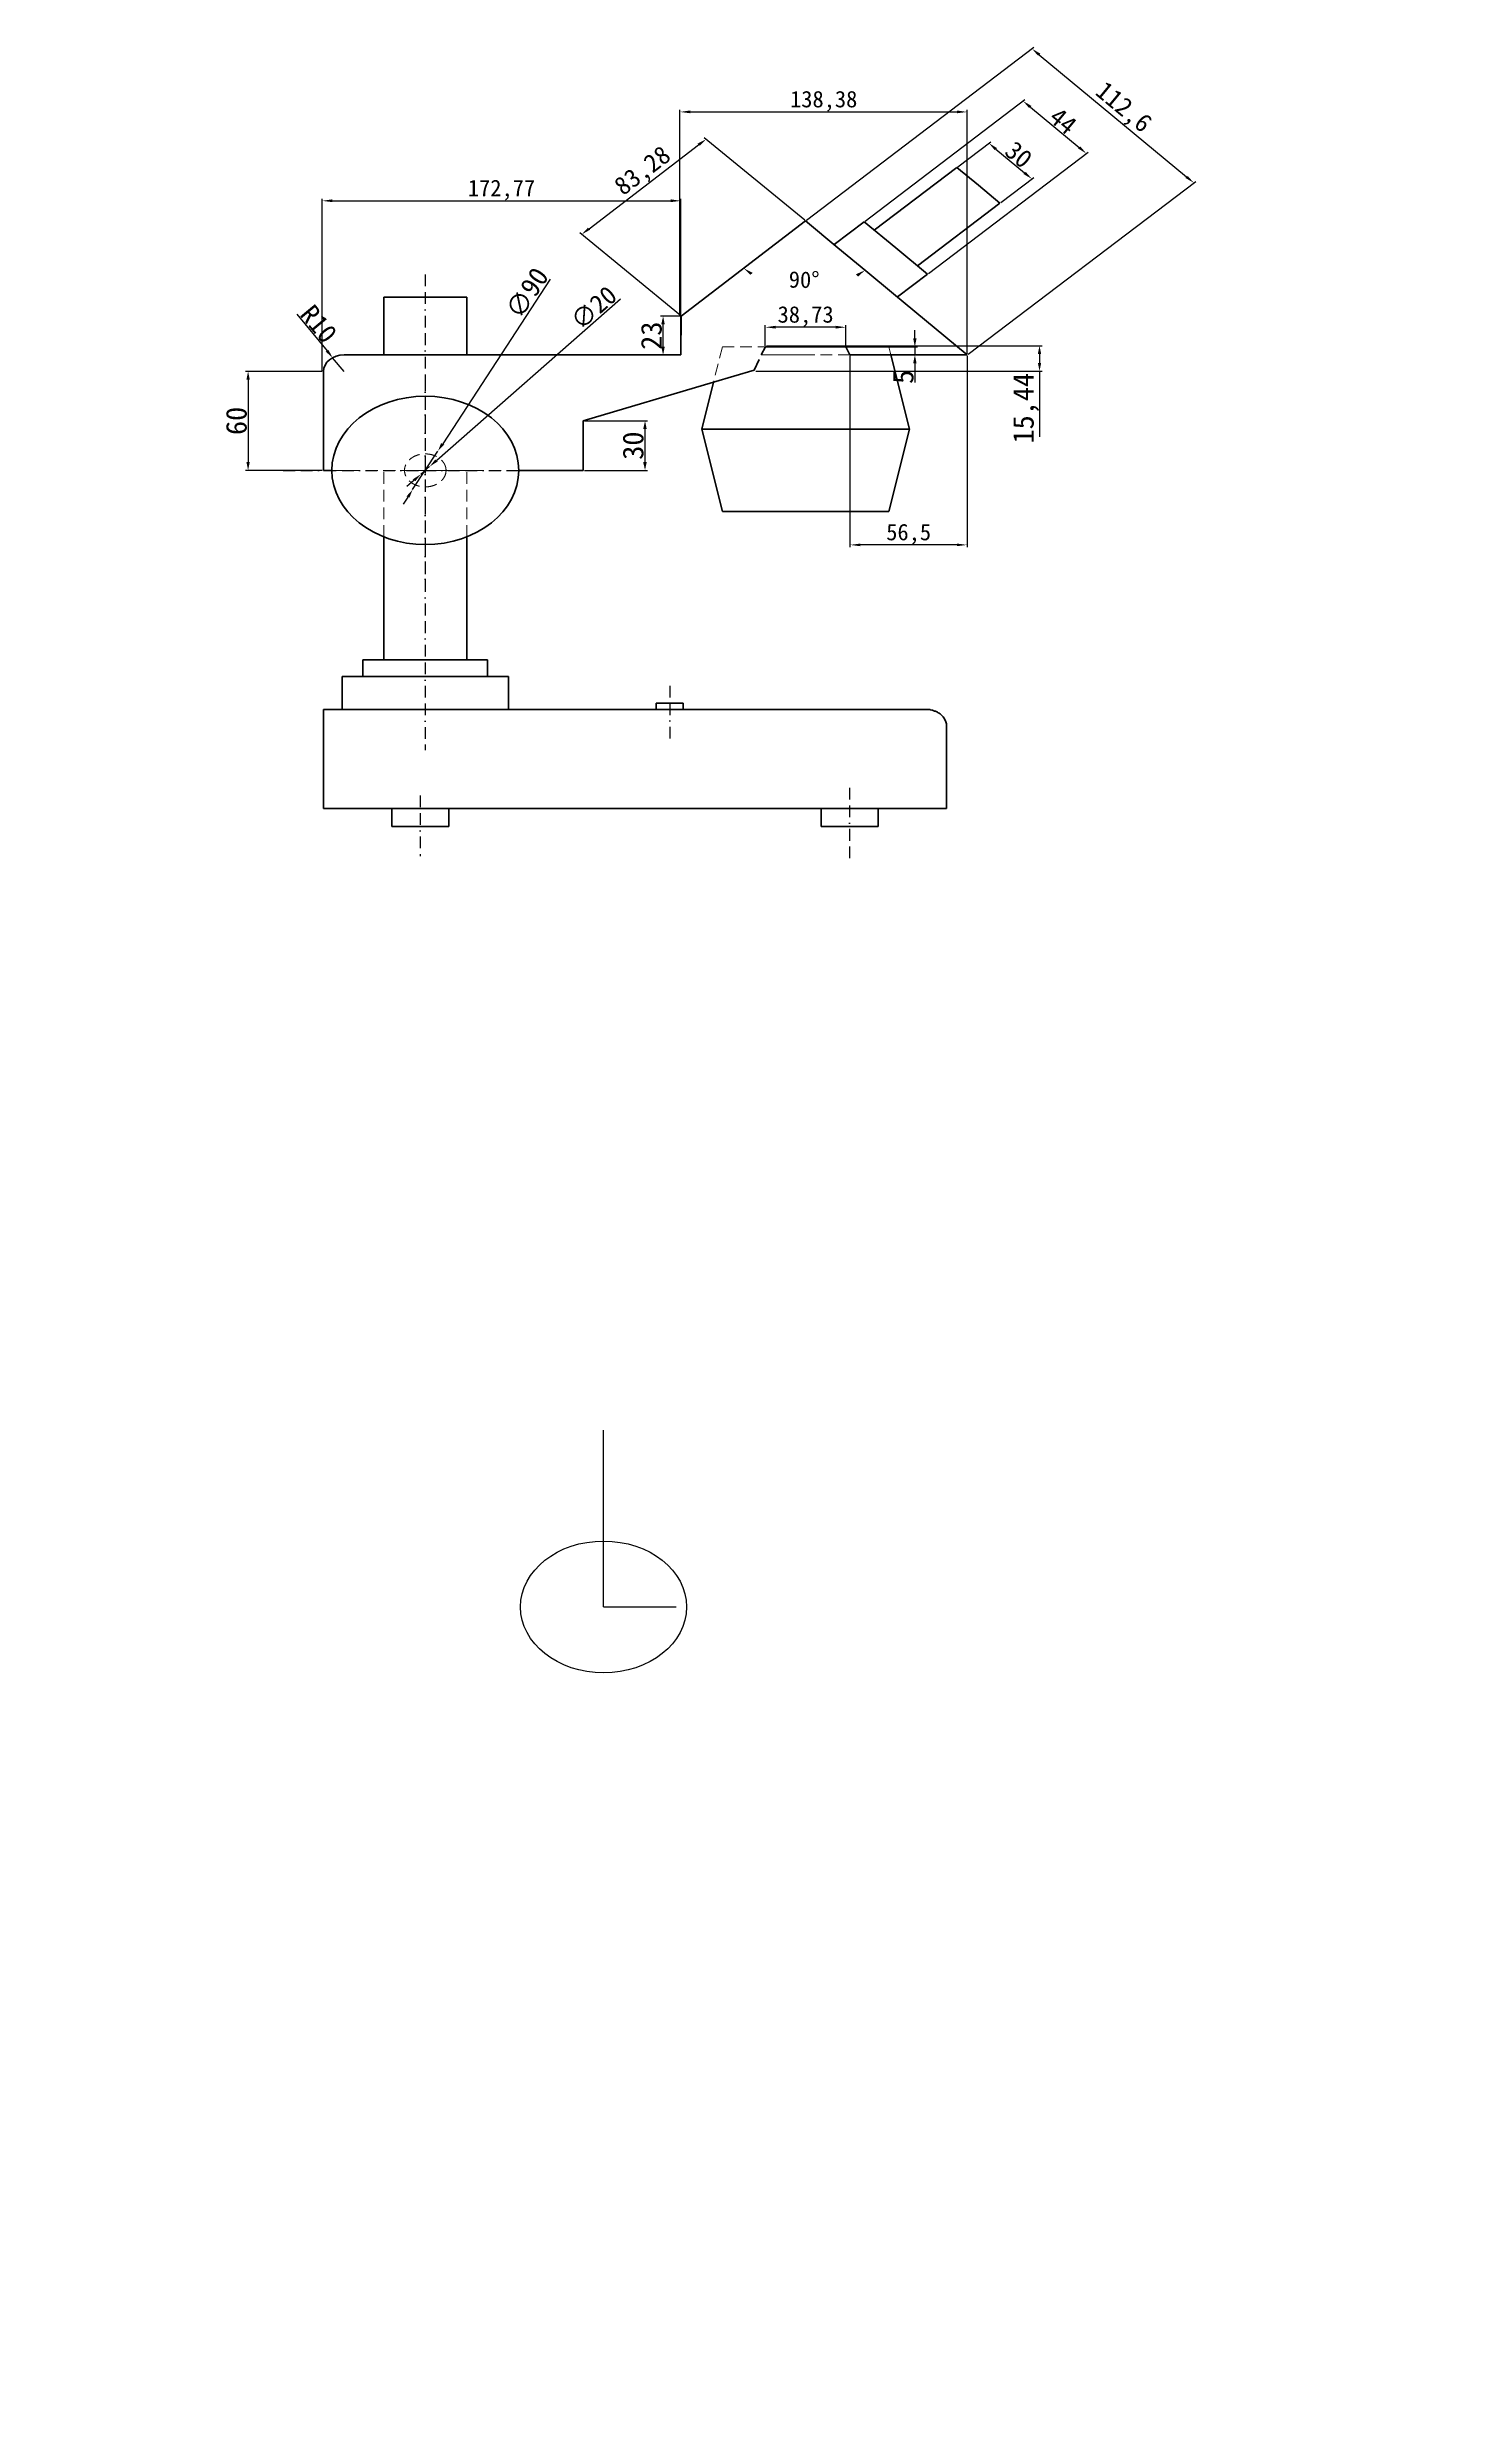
# Model space of a CAD drawing. Header units: millimetres. Extents: x -108005 to 5770, y 361 to 48765.
# Drawn here: x -79561 to -51117, y 361 to 48765 of the extents above; entities that cross this region are included whole.
import ezdxf

# ---------------------------------------------------------------- set-up
doc = ezdxf.new("R2010")
doc.units = ezdxf.units.MM
doc.header["$PDMODE"] = 34
doc.header["$PDSIZE"] = 20
for name, pattern in [('BORDER2', [22.225, 6.35, -3.175, 6.35, -3.175, 0, -3.175]), ('CENTER2', [1.125, 0.75, -0.125, 0.125, -0.125]), ('DASHED2', [9.525, 6.35, -3.175])]:
    doc.linetypes.add(name, pattern=pattern)
doc.styles.get("Standard").update_dxf_attribs({"font": ''})
doc.styles.get('Standard').set_extended_font_data('SimSun')
doc.dimstyles.new('ISO-25', dxfattribs={"dimtxt": 2.5, "dimasz": 2.5, "dimexe": 1.25, "dimexo": 0.625, "dimtad": 1, "dimtxsty": 'Standard', "dimcen": 2.5, "dimadec": 0, "dimazin": 0, "dimtfac": 1, "dimtmove": 0, "dimatfit": 3, "dimfxl": 1, "dimarcsym": 0})

# ---------------------------------------------------------------- blocks, each defined once
blk = doc.blocks.new('*D17')
at = {"color": 1, "lineweight": -2}
for p, q in [((-2257.5, 563.5), (-2404, 548.5)), ((-2488.6, 539.8), (-2409, 547.9)), ((-2493.5, 539.3), (-2498.5, 538.8))]:
    blk.add_line(p, q, dxfattribs=at)
blk.add_arc((-2448.8, 543.9), 40, 4.0595, 28.0598, dxfattribs=at)
at = {"color": 1}
for points in [[(-2404.1, 549.3), (-2403.9, 547.6), (-2409, 547.9)], [(-2493.6, 540.1), (-2493.4, 538.5), (-2488.6, 539.8)]]:
    blk.add_solid(points, dxfattribs=at)
at = {"layer": 'Defpoints', "color": 0}
for p in [(-2409, 547.9, 385.5), (-2488.6, 539.8, 385.5)]:
    blk.add_point(p, dxfattribs=at)
at = {"color": 1, "insert": (-2270.7, 568.2), "char_height": 10, "attachment_point": 5, "rotation": 5.85}
blk.add_mtext('∅80', dxfattribs=at)
blk = doc.blocks.new('*D20')
at = {"color": 1, "lineweight": -2}
for p, q in [((-2298.4, 438.4), (-2399.9, 386)), ((-2493.2, 337.9), (-2404.3, 383.7)), ((-2497.6, 335.6), (-2502.1, 333.3))]:
    blk.add_line(p, q, dxfattribs=at)
blk.add_arc((-2448.8, 360.8), 50, 0.7162, 28.7317, dxfattribs=at)
at = {"color": 1}
for points in [[(-2400.3, 386.7), (-2399.5, 385.3), (-2404.3, 383.7)], [(-2498, 336.3), (-2497.3, 334.8), (-2493.2, 337.9)]]:
    blk.add_solid(points, dxfattribs=at)
at = {"layer": 'Defpoints', "color": 0}
for p in [(-2404.3, 383.7, 385.5), (-2493.2, 337.9, 385.5)]:
    blk.add_point(p, dxfattribs=at)
at = {"color": 1, "insert": (-2315.5, 436.3), "char_height": 10, "attachment_point": 5, "rotation": 27.2993}
blk.add_mtext('∅100', dxfattribs=at)
blk = doc.blocks.new('*D22')
at = {"color": 1, "lineweight": -2}
for p, q in [((-1602.6, 1231.6), (-1691.1, 1133.7)), ((-1698.7, 1125.4), (-1694.5, 1130)), ((-1702.1, 1121.6), (-1705.4, 1117.9))]:
    blk.add_line(p, q, dxfattribs=at)
at = {"color": 1}
for points in [[(-1691.8, 1134.3), (-1690.5, 1133.2), (-1694.5, 1130)], [(-1702.7, 1122.2), (-1701.4, 1121.1), (-1698.7, 1125.4)]]:
    blk.add_solid(points, dxfattribs=at)
at = {"layer": 'Defpoints', "color": 0}
for p in [(-1694.5, 1130, 376), (-1698.7, 1125.4, 395)]:
    blk.add_point(p, dxfattribs=at)
at = {"color": 1, "insert": (-1615.5, 1226.3), "char_height": 10, "attachment_point": 5, "rotation": 47.8629}
blk.add_mtext('∅20', dxfattribs=at)
blk = doc.blocks.new('*D23')
at = {"color": 1, "lineweight": -2}
for p, q in [((-1636.5, 1243.7), (-1688.2, 1143.8)), ((-1702.7, 1116), (-1690.5, 1139.4)), ((-1705, 1111.5), (-1707.3, 1107.1))]:
    blk.add_line(p, q, dxfattribs=at)
at = {"color": 1}
for points in [[(-1689, 1144.2), (-1687.5, 1143.4), (-1690.5, 1139.4)], [(-1705.7, 1111.9), (-1704.2, 1111.2), (-1702.7, 1116)]]:
    blk.add_solid(points, dxfattribs=at)
at = {"layer": 'Defpoints', "color": 0}
for p in [(-1690.5, 1139.4, 342.5), (-1702.7, 1116, 428.5)]:
    blk.add_point(p, dxfattribs=at)
at = {"color": 1, "insert": (-1647.6, 1235.3), "char_height": 10, "attachment_point": 5, "rotation": 62.6312}
blk.add_mtext('∅90', dxfattribs=at)
blk = doc.blocks.new('*D26')
at = {"color": 1, "lineweight": -2}
for p, q in [((-1746.3, 1187.7), (-1783.1, 1187.7)), ((-1781.9, 1182.7), (-1781.9, 1132.7)), ((-1746.3, 1127.7), (-1783.1, 1127.7))]:
    blk.add_line(p, q, dxfattribs=at)
at = {"color": 1}
for points in [[(-1782.7, 1182.7), (-1781.1, 1182.7), (-1781.9, 1187.7)], [(-1782.7, 1132.7), (-1781.1, 1132.7), (-1781.9, 1127.7)]]:
    blk.add_solid(points, dxfattribs=at)
at = {"layer": 'Defpoints', "color": 0}
for p in [(-1745.7, 1187.7, 385.5), (-1781.9, 1127.7), (-1745.7, 1127.7, 385.5)]:
    blk.add_point(p, dxfattribs=at)
at = {"color": 1, "insert": (-1787.5, 1157.7), "char_height": 10, "attachment_point": 5, "rotation": 90}
blk.add_mtext('60', dxfattribs=at)
blk = doc.blocks.new('*D27')
at = {"color": 1, "lineweight": -2}
for p, q in [((-1758.5, 1222.4), (-1743.9, 1200.2)), ((-1735.7, 1187.7), (-1741.2, 1196))]:
    blk.add_line(p, q, dxfattribs=at)
at = {"color": 1}
blk.add_solid([(-1743.2, 1200.7), (-1744.6, 1199.8), (-1741.2, 1196)], dxfattribs=at)
at = {"layer": 'Defpoints', "color": 0}
for p in [(-1741.2, 1196, 385.5), (-1735.7, 1187.7, 385.5)]:
    blk.add_point(p, dxfattribs=at)
at = {"color": 1, "insert": (-1747.9, 1216.5), "char_height": 10, "attachment_point": 5, "rotation": 303.3667}
blk.add_mtext('R10', dxfattribs=at)
blk = doc.blocks.new('*D28')
at = {"color": 1, "lineweight": -2}
for p, q in [((-1620, 1157.7), (-1589.6, 1157.7)), ((-1590.8, 1132.7), (-1590.8, 1152.7)), ((-1620, 1127.7), (-1589.6, 1127.7))]:
    blk.add_line(p, q, dxfattribs=at)
at = {"color": 1}
for points in [[(-1591.7, 1152.7), (-1590, 1152.7), (-1590.8, 1157.7)], [(-1591.7, 1132.7), (-1590, 1132.7), (-1590.8, 1127.7)]]:
    blk.add_solid(points, dxfattribs=at)
at = {"layer": 'Defpoints', "color": 0}
for p in [(-1620.7, 1157.7, 385.5), (-1590.8, 1157.7), (-1620.7, 1127.7, 385.5)]:
    blk.add_point(p, dxfattribs=at)
at = {"color": 1, "insert": (-1596.5, 1142.7), "char_height": 10, "attachment_point": 5, "rotation": 90}
blk.add_mtext('30', dxfattribs=at)
blk = doc.blocks.new('*D29')
at = {"color": 1, "lineweight": -2}
for p, q in [((-1574, 1221.2), (-1583.4, 1221.2)), ((-1582.1, 1202.7), (-1582.1, 1216.2)), ((-1574.1, 1197.7), (-1583.4, 1197.7))]:
    blk.add_line(p, q, dxfattribs=at)
at = {"color": 1}
for points in [[(-1583, 1216.2), (-1581.3, 1216.2), (-1582.1, 1221.2)], [(-1583, 1202.7), (-1581.3, 1202.7), (-1582.1, 1197.7)]]:
    blk.add_solid(points, dxfattribs=at)
at = {"layer": 'Defpoints', "color": 0}
for p in [(-1582.1, 1221.2), (-1573.4, 1221.2, 385.5), (-1573.5, 1197.7, 385.5)]:
    blk.add_point(p, dxfattribs=at)
at = {"color": 1, "insert": (-1587.7, 1209.4), "char_height": 10, "attachment_point": 5, "rotation": 90}
blk.add_mtext('23', dxfattribs=at)
blk = doc.blocks.new('*D30')
at = {"color": 1, "lineweight": -2}
for p, q in [((-1617.7, 1274.3), (-1565, 1325.2)), ((-1513.9, 1279.5), (-1562.3, 1329.5)), ((-1573.8, 1221.6), (-1622.2, 1271.7))]:
    blk.add_line(p, q, dxfattribs=at)
at = {"color": 1}
for points in [[(-1565.6, 1325.8), (-1564.4, 1324.6), (-1561.4, 1328.6)], [(-1618.3, 1274.9), (-1617.2, 1273.7), (-1621.3, 1270.8)]]:
    blk.add_solid(points, dxfattribs=at)
at = {"layer": 'Defpoints', "color": 0}
for p in [(-1561.4, 1328.6), (-1513.5, 1279, 385.5), (-1573.4, 1221.2, 385.5)]:
    blk.add_point(p, dxfattribs=at)
at = {"color": 1, "insert": (-1591.5, 1308.6), "char_height": 10, "attachment_point": 5, "rotation": 44}
blk.add_mtext('83,28', dxfattribs=at)
blk = doc.blocks.new('*D31')
at = {"color": 1, "lineweight": -2}
for p, q in [((-1440.3, 1311.9), (-1424.4, 1327)), ((-1421.9, 1322.6), (-1408.1, 1308.1)), ((-1419.5, 1290.2), (-1403.7, 1305.4))]:
    blk.add_line(p, q, dxfattribs=at)
at = {"color": 1}
for points in [[(-1421.3, 1323.1), (-1422.5, 1322), (-1425.3, 1326.2)], [(-1407.5, 1308.7), (-1408.7, 1307.5), (-1404.6, 1304.5)]]:
    blk.add_solid(points, dxfattribs=at)
at = {"layer": 'Defpoints', "color": 0}
for p in [(-1440.7, 1311.4, 385.5), (-1404.6, 1304.5), (-1420, 1289.8, 385.5)]:
    blk.add_point(p, dxfattribs=at)
at = {"color": 1, "insert": (-1410.9, 1319.2), "char_height": 10, "attachment_point": 5, "rotation": 313.7435}
blk.add_mtext('30', dxfattribs=at)
blk = doc.blocks.new('*D32')
at = {"color": 1, "lineweight": -2}
for p, q in [((-1484.8, 1278.9), (-1407.9, 1352.6)), ((-1405.3, 1348.1), (-1381.8, 1323.5)), ((-1454.4, 1247.1), (-1377.5, 1320.8))]:
    blk.add_line(p, q, dxfattribs=at)
at = {"color": 1}
for points in [[(-1404.7, 1348.7), (-1405.9, 1347.5), (-1408.8, 1351.7)], [(-1381.2, 1324.1), (-1382.4, 1323), (-1378.4, 1319.9)]]:
    blk.add_solid(points, dxfattribs=at)
at = {"layer": 'Defpoints', "color": 0}
for p in [(-1378.4, 1319.9), (-1485.3, 1278.5, 385.5), (-1454.9, 1246.7, 385.5)]:
    blk.add_point(p, dxfattribs=at)
at = {"color": 1, "insert": (-1389.5, 1339.7), "char_height": 10, "attachment_point": 5, "rotation": 313.7435}
blk.add_mtext('44', dxfattribs=at)
blk = doc.blocks.new('*D33')
at = {"color": 1, "lineweight": -2}
for p, q in [((-1513.1, 1279.5), (-1403.6, 1384.3)), ((-1401, 1379.8), (-1330.1, 1305.7)), ((-1435.2, 1198.1), (-1325.7, 1302.9))]:
    blk.add_line(p, q, dxfattribs=at)
at = {"color": 1}
for points in [[(-1400.4, 1380.4), (-1401.6, 1379.2), (-1404.5, 1383.4)], [(-1329.5, 1306.2), (-1330.7, 1305.1), (-1326.6, 1302.1)]]:
    blk.add_solid(points, dxfattribs=at)
at = {"layer": 'Defpoints', "color": 0}
for p in [(-1326.6, 1302.1), (-1513.5, 1279, 385.5), (-1435.7, 1197.7, 385.5)]:
    blk.add_point(p, dxfattribs=at)
at = {"color": 1, "insert": (-1360.9, 1347.2), "char_height": 10, "attachment_point": 5, "rotation": 313.7435}
blk.add_mtext('112,6', dxfattribs=at)
blk = doc.blocks.new('*D34')
at = {"color": 1, "lineweight": -2}
for p, q in [((-1746.3, 1188.3), (-1746.3, 1292.5)), ((-1741.3, 1291.2), (-1578.5, 1291.2)), ((-1573.5, 1198.3), (-1573.5, 1292.5))]:
    blk.add_line(p, q, dxfattribs=at)
at = {"color": 1}
for points in [[(-1741.3, 1292.1), (-1741.3, 1290.4), (-1746.3, 1291.2)], [(-1578.5, 1292.1), (-1578.5, 1290.4), (-1573.5, 1291.2)]]:
    blk.add_solid(points, dxfattribs=at)
at = {"layer": 'Defpoints', "color": 0}
for p in [(-1573.5, 1291.2), (-1573.5, 1197.7, 385.5), (-1746.3, 1187.7)]:
    blk.add_point(p, dxfattribs=at)
at = {"color": 1, "insert": (-1659.9, 1297.7), "char_height": 10, "attachment_point": 5}
blk.add_mtext('172,77', dxfattribs=at)
blk = doc.blocks.new('*D35')
at = {"color": 1, "lineweight": -2}
for p, q in [((-1574, 1221.8), (-1574, 1346.4)), ((-1435.7, 1198.3), (-1435.7, 1346.4)), ((-1569, 1345.1), (-1440.7, 1345.1))]:
    blk.add_line(p, q, dxfattribs=at)
at = {"color": 1}
for points in [[(-1569, 1346), (-1569, 1344.3), (-1574, 1345.1)], [(-1440.7, 1346), (-1440.7, 1344.3), (-1435.7, 1345.1)]]:
    blk.add_solid(points, dxfattribs=at)
at = {"layer": 'Defpoints', "color": 0}
for p in [(-1435.7, 1345.1), (-1574, 1221.2), (-1435.7, 1197.7, 385.5)]:
    blk.add_point(p, dxfattribs=at)
at = {"color": 1, "insert": (-1504.8, 1351.6), "char_height": 10, "attachment_point": 5}
blk.add_mtext('138,38', dxfattribs=at)
blk = doc.blocks.new('*D38')
at = {"color": 1, "lineweight": -2}
blk.add_arc((-1513.5, 1279), 41.4, 230.93, 306.8135, dxfattribs=at)
at = {"color": 1}
for points in [[(-1540.1, 1246.3), (-1539, 1247.5), (-1543.3, 1250.3)], [(-1489.3, 1246.6), (-1488.2, 1245.3), (-1484.9, 1249.1)]]:
    blk.add_solid(points, dxfattribs=at)
at = {"layer": 'Defpoints', "color": 0}
for p in [(-1513.5, 1279, 385.5), (-1497.9, 1262.7, 385.5), (-1484.5, 1248.8, 385.5), (-1525, 1239.3), (-1573.4, 1221.2, 385.5)]:
    blk.add_point(p, dxfattribs=at)
at = {"color": 1, "insert": (-1514.2, 1243.3), "char_height": 10, "attachment_point": 5, "rotation": 358.8717}
blk.add_mtext('90°', dxfattribs=at)
blk = doc.blocks.new('*D40')
at = {"color": 1, "lineweight": -2}
for p, q in [((-1492.2, 1197.1), (-1492.2, 1081.2)), ((-1435.7, 1197.1), (-1435.7, 1081.2)), ((-1440.7, 1082.5), (-1487.2, 1082.5))]:
    blk.add_line(p, q, dxfattribs=at)
at = {"color": 1}
for points in [[(-1487.2, 1083.3), (-1487.2, 1081.7), (-1492.2, 1082.5)], [(-1440.7, 1083.3), (-1440.7, 1081.7), (-1435.7, 1082.5)]]:
    blk.add_solid(points, dxfattribs=at)
at = {"layer": 'Defpoints', "color": 0}
for p in [(-1492.2, 1197.7, 385.5), (-1435.7, 1197.7, 385.5), (-1492.2, 1082.5)]:
    blk.add_point(p, dxfattribs=at)
at = {"color": 1, "insert": (-1463.9, 1089), "char_height": 10, "attachment_point": 5}
blk.add_mtext('56,5', dxfattribs=at)
blk = doc.blocks.new('*D41')
at = {"color": 1, "lineweight": -2}
for p, q in [((-1532.9, 1203.3), (-1532.9, 1215.8)), ((-1499.1, 1214.5), (-1527.9, 1214.5)), ((-1494.1, 1203.3), (-1494.1, 1215.8))]:
    blk.add_line(p, q, dxfattribs=at)
at = {"color": 1}
for points in [[(-1527.9, 1215.4), (-1527.9, 1213.7), (-1532.9, 1214.5)], [(-1499.1, 1215.4), (-1499.1, 1213.7), (-1494.1, 1214.5)]]:
    blk.add_solid(points, dxfattribs=at)
at = {"layer": 'Defpoints', "color": 0}
for p in [(-1532.9, 1214.5), (-1532.9, 1202.7, 385.5), (-1494.1, 1202.7, 385.5)]:
    blk.add_point(p, dxfattribs=at)
at = {"color": 1, "insert": (-1513.5, 1221), "char_height": 10, "attachment_point": 5}
blk.add_mtext('38,73', dxfattribs=at)
blk = doc.blocks.new('*D42')
at = {"color": 1, "lineweight": -2}
for p, q in [((-1460.9, 1207.7), (-1460.9, 1212.7)), ((-1493.5, 1202.7), (-1459.6, 1202.7)), ((-1491.5, 1197.7), (-1459.6, 1197.7)), ((-1460.9, 1202.7), (-1460.9, 1197.7)), ((-1460.9, 1192.7), (-1460.9, 1181))]:
    blk.add_line(p, q, dxfattribs=at)
at = {"color": 1}
for points in [[(-1461.7, 1207.7), (-1460.1, 1207.7), (-1460.9, 1202.7)], [(-1461.7, 1192.7), (-1460.1, 1192.7), (-1460.9, 1197.7)]]:
    blk.add_solid(points, dxfattribs=at)
at = {"layer": 'Defpoints', "color": 0}
for p in [(-1494.1, 1202.7, 385.5), (-1492.2, 1197.7, 385.5), (-1460.9, 1197.7)]:
    blk.add_point(p, dxfattribs=at)
at = {"color": 1, "insert": (-1466.5, 1184.4), "char_height": 10, "attachment_point": 5, "rotation": 90}
blk.add_mtext('5', dxfattribs=at)
blk = doc.blocks.new('*D43')
at = {"color": 1, "lineweight": -2}
for p, q in [((-1532.3, 1203.3), (-1399.7, 1203.3)), ((-1400.9, 1198.3), (-1400.9, 1192.9)), ((-1537.4, 1187.9), (-1399.7, 1187.9)), ((-1400.9, 1187.9), (-1400.9, 1148))]:
    blk.add_line(p, q, dxfattribs=at)
at = {"color": 1}
for points in [[(-1401.7, 1198.3), (-1400.1, 1198.3), (-1400.9, 1203.3)], [(-1401.7, 1192.9), (-1400.1, 1192.9), (-1400.9, 1187.9)]]:
    blk.add_solid(points, dxfattribs=at)
at = {"layer": 'Defpoints', "color": 0}
for p in [(-1532.9, 1203.3), (-1538, 1187.9), (-1400.9, 1187.9)]:
    blk.add_point(p, dxfattribs=at)
at = {"color": 1, "insert": (-1407.4, 1165.4), "char_height": 10, "attachment_point": 5, "rotation": 90}
blk.add_mtext('15,44', dxfattribs=at)
blk = doc.blocks.new('1-201700122033 王淑娴.设计')
at = {"color": 0, "linetype": 'Continuous', "lineweight": 50, "extrusion": (-2.06626e-48, 1, -1.83697e-16)}
for p, q in [((-1440.722, 1311.449, 385.488), (-1480.457, 1273.42, 385.488)), ((-1440.722, 1311.449, 385.488), (-1430.351, 1300.612, 385.488)), ((-1430.351, 1300.612, 385.488), (-1419.979, 1289.776, 385.488)), ((-1419.979, 1289.776, 385.488), (-1459.714, 1251.747, 385.488)), ((-1573.414, 1221.183, 385.488), (-1513.51, 1279.031, 385.488)), ((-1513.51, 1279.031, 385.488), (-1497.912, 1262.733, 385.488)), ((-1485.297, 1278.477, 385.488), (-1499.745, 1264.649, 385.488)), ((-1485.297, 1278.477, 385.488), (-1470.085, 1262.584, 385.488)), ((-1484.534, 1248.755, 385.488), (-1497.912, 1262.733, 385.488)), ((-1470.085, 1262.584, 385.488), (-1454.874, 1246.69, 385.488)), ((-1471.156, 1234.777, 385.488), (-1484.534, 1248.755, 385.488)), ((-1454.874, 1246.69, 385.488), (-1469.322, 1232.861, 385.488)), ((-1676.599, 1232.685, 385.488), (-1716.599, 1232.685, 385.488)), ((-1716.599, 1197.685, 385.488), (-1716.599, 1232.685, 385.488)), ((-1676.599, 1197.685, 385.488), (-1676.599, 1232.685, 385.488)), ((-1471.156, 1234.777, 385.488), (-1435.656, 1197.685, 385.488)), ((-1573.51, 1197.685, 385.488), (-1573.414, 1221.183, 385.488)), ((-1735.656, 1197.685, 385.488), (-1573.51, 1197.685, 385.488)), ((-1435.656, 1197.685, 385.488), (-1492.156, 1197.685, 385.488)), ((-1472.51, 1197.685, 385.488), (-1463.51, 1152.685, 385.488)), ((-1745.656, 1127.685, 385.488), (-1745.656, 1187.685, 385.488)), ((-1538.223, 1188.46, 385.488), (-1557.819, 1181.144, 385.488)), ((-1557.819, 1181.144, 385.488), (-1620.656, 1157.685, 385.488)), ((-1557.819, 1181.144, 385.488), (-1563.51, 1152.685, 385.488)), ((-1620.656, 1157.685, 385.488), (-1620.656, 1127.685, 385.488)), ((-1463.51, 1152.685, 385.488), (-1563.51, 1152.685, 385.488)), ((-1553.51, 1102.685, 385.488), (-1563.51, 1152.685, 385.488)), ((-1473.51, 1102.685, 385.488), (-1463.51, 1152.685, 385.488)), ((-1741.599, 1127.685, 385.488), (-1745.656, 1127.685, 385.488)), ((-1620.656, 1127.685, 385.488), (-1651.599, 1127.685, 385.488)), ((-1553.51, 1102.685, 385.488), (-1473.51, 1102.685, 385.488)), ((-1716.599, 1012.685, 385.488), (-1716.599, 1087.374, 385.488)), ((-1676.599, 1012.685, 385.488), (-1676.599, 1087.374, 385.488)), ((-1666.599, 1012.685, 385.488), (-1726.599, 1012.685, 385.488)), ((-1726.599, 1002.685, 385.488), (-1726.599, 1012.685, 385.488)), ((-1666.599, 1002.685, 385.488), (-1666.599, 1012.685, 385.488)), ((-1656.599, 1002.685, 385.488), (-1736.599, 1002.685, 385.488)), ((-1736.599, 982.685, 385.488), (-1736.599, 1002.685, 385.488)), ((-1656.599, 982.685, 385.488), (-1656.599, 1002.685, 385.488)), ((-1455.656, 982.685, 385.488), (-1745.656, 982.685, 385.488)), ((-1745.656, 982.685, 385.488), (-1745.656, 977.685, 385.488)), ((-1572.378, 986.594, 385.488), (-1585.412, 986.594, 385.488)), ((-1585.412, 986.594, 385.488), (-1585.412, 982.685, 385.488)), ((-1572.378, 986.594, 385.488), (-1572.378, 982.685, 385.488)), ((-1453.51, 982.685, 385.488), (-1455.656, 982.685, 385.488)), ((-1453.51, 982.452, 385.488), (-1453.51, 982.685, 385.488)), ((-1745.656, 922.685, 385.488), (-1745.656, 977.685, 385.488)), ((-1445.656, 922.685, 385.488), (-1445.656, 972.685, 385.488)), ((-1445.656, 922.685, 385.488), (-1745.656, 922.685, 385.488)), ((-1712.755, 911.699, 385.488), (-1712.755, 922.685, 385.488)), ((-1685.245, 911.699, 385.488), (-1685.245, 922.685, 385.488)), ((-1506.067, 922.685, 385.488), (-1506.067, 911.699, 385.488)), ((-1478.558, 922.685, 385.488), (-1478.558, 911.699, 385.488)), ((-1712.755, 911.699, 385.488), (-1685.245, 911.699, 385.488)), ((-1478.558, 911.699, 385.488), (-1506.067, 911.699, 385.488))]:
    blk.add_line(p, q, dxfattribs=at)
at = {"linetype": 'BORDER2'}
for p, q in [((-1696.599, 1246.471, 385.488), (-1696.599, 958.023, 385.488)), ((-1532.875, 1202.685, 385.488), (-1494.145, 1202.685, 385.488)), ((-1696.599, 1182.817, 385.488), (-1696.599, 1054.655, 385.488)), ((-1764.972, 1127.685, 385.488), (-1636.128, 1127.685, 385.488)), ((-1578.895, 997.086, 385.488), (-1578.895, 964.801, 385.488)), ((-1699, 930.539, 385.488), (-1699, 893.642, 385.488)), ((-1492.313, 935.152, 385.488), (-1492.313, 891.665, 385.488))]:
    blk.add_line(p, q, dxfattribs=at)
at = {"color": 0, "linetype": 'DASHED2', "lineweight": 0, "extrusion": (-2.06626e-48, 1, -1.83697e-16)}
for p, q in [((-1553.51, 1202.685, 385.488), (-1557.819, 1181.144, 385.488)), ((-1553.51, 1202.685, 385.488), (-1532.875, 1202.685, 385.488)), ((-1492.156, 1197.685, 385.488), (-1534.865, 1197.685, 385.488)), ((-1494.145, 1202.685, 385.488), (-1473.51, 1202.685, 385.488)), ((-1473.51, 1202.685, 385.488), (-1472.51, 1197.685, 385.488)), ((-1651.599, 1127.685, 385.488), (-1741.599, 1127.685, 385.488)), ((-1716.599, 1087.374, 385.488), (-1716.599, 1127.685, 385.488)), ((-1676.599, 1087.374, 385.488), (-1676.599, 1127.685, 385.488))]:
    blk.add_line(p, q, dxfattribs=at)
at = {"linetype": 'BORDER2', "lineweight": 50}
blk.add_line((-1538.223, 1188.46, 385.488), (-1534.865, 1197.685, 385.488), dxfattribs=at)
at = {"lineweight": 50}
for p, q in [((-1534.865, 1197.685, 385.488), (-1532.875, 1202.685, 385.488)), ((-1494.145, 1202.685, 385.488), (-1492.156, 1197.685, 385.488))]:
    blk.add_line(p, q, dxfattribs=at)
at = {"color": 0, "linetype": 'Continuous', "lineweight": 0, "extrusion": (-2.06626e-48, 1, -1.83697e-16)}
for p, q in [((-1534.865, 1197.685, 385.488), (-1513.51, 1197.685, 385.488)), ((-1463.51, 1152.685, 385.488), (-1563.51, 1152.685, 385.488))]:
    blk.add_line(p, q, dxfattribs=at)
at = {"color": 0, "lineweight": 50, "extrusion": (-2.06626e-48, 1, -1.83697e-16)}
blk.add_line((-1532.875, 1202.685, 385.488), (-1494.145, 1202.685, 385.488), dxfattribs=at)
at = {"extrusion": (1, 0, 0)}
for p in [(-1610.766, 545.442, 205), (-1610.766, 438.296, 275)]:
    blk.add_line(p, (-1610.766, 545.442, 235), dxfattribs=at)
at = {"color": 5, "extrusion": (0, -0.722442, 0.691431)}
blk.add_line((-1610.766, 438.296, 356.346), (-1575.766, 438.296, 356.346), dxfattribs=at)
at = {"color": 0, "linetype": 'Continuous', "lineweight": 50}
blk.add_circle((-1696.599, 1127.685, 385.488), 45, dxfattribs=at)
at = {"color": 0, "linetype": 'DASHED2', "lineweight": 0}
blk.add_circle((-1696.599, 1127.685, 385.488), 10, dxfattribs=at)
at = {"color": 3}
blk.add_circle((-1610.766, 438.296, 275), 40, dxfattribs=at)
at = {"color": 0, "linetype": 'Continuous', "lineweight": 50}
for centre, start, end in [((-1735.656, 1187.685, 385.488), 90, 180), ((-1455.656, 972.685, 385.488), 0, 30)]:
    blk.add_arc(centre, 10, start, end, dxfattribs=at)
blk.add_open_spline([(-1446.996, 977.685, 385.488), (-1447.185, 978.013, 385.488), (-1447.399, 978.339, 385.488), (-1447.867, 978.968, 385.488), (-1448.121, 979.271, 385.488), (-1448.656, 979.837, 385.488), (-1448.937, 980.101, 385.488), (-1449.506, 980.579, 385.488), (-1449.795, 980.795, 385.488), (-1450.49, 981.262, 385.488), (-1450.931, 981.513, 385.488), (-1451.847, 981.945, 385.488), (-1452.323, 982.127, 385.488), (-1453.285, 982.413, 385.488), (-1453.771, 982.518, 385.488), (-1454.731, 982.654, 385.488), (-1455.204, 982.685, 385.488), (-1455.656, 982.685, 385.488)], degree=3, knots=[26.72227222, 26.72227222, 26.72227222, 26.72227222, 27.85578905, 27.85578905, 28.98930588, 28.98930588, 30.12282271, 30.12282271, 31.25633953, 31.25633953, 32.9195599, 32.9195599, 34.58278027, 34.58278027, 36.24600065, 36.24600065, 37.90922102, 37.90922102, 37.90922102, 37.90922102], dxfattribs=at)
for p1, p2, distance, picture, middle in [((-1513.51, 1279.031, 385.488), (-1435.656, 1197.685, 385.488), 150.945, '*D33', (-1360.865, 1347.195)), ((-1485.297, 1278.477, 385.488), (-1454.874, 1246.69, 385.488), 105.914, '*D32', (-1389.505, 1339.705)), ((-1440.722, 1311.449, 385.488), (-1419.979, 1289.776, 385.488), 21.29, '*D31', (-1410.906, 1319.222))]:
    dim = blk.add_aligned_dim(p1=p1, p2=p2, distance=distance, dimstyle='ISO-25')
    dim.commit()
    dim.dimension.update_dxf_attribs({"geometry": picture, "text_midpoint": middle})
for base, p1, p2, picture, middle in [((-1435.656, 1345.136), (-1574.039, 1221.183), (-1435.656, 1197.685, 385.488), '*D35', (-1504.848, 1351.599)), ((-1573.51, 1291.241), (-1746.281, 1187.685), (-1573.51, 1197.685, 385.488), '*D34', (-1659.896, 1297.704)), ((-1532.875, 1214.519), (-1494.145, 1202.685, 385.488), (-1532.875, 1202.685, 385.488), '*D41', (-1513.51, 1220.982)), ((-1492.156, 1082.493), (-1435.656, 1197.685, 385.488), (-1492.156, 1197.685, 385.488), '*D40', (-1463.906, 1088.956))]:
    dim = blk.add_linear_dim(base=base, p1=p1, p2=p2, dimstyle='ISO-25')
    dim.commit()
    dim.dimension.update_dxf_attribs({"geometry": picture, "text_midpoint": middle})
dim = blk.add_linear_dim(base=(-1561.426, 1328.649), p1=(-1573.414, 1221.183, 385.488), p2=(-1513.51, 1279.031, 385.488), angle=44, dimstyle='ISO-25')
dim.commit()
dim.dimension.update_dxf_attribs({"geometry": '*D30', "text_midpoint": (-1586.975, 1303.976), "dimtype": 129})
dim = blk.add_angular_dim_2l(base=(-1524.971, 1239.287), line1=((-1484.534, 1248.755, 385.488), (-1497.912, 1262.733, 385.488)), line2=((-1573.414, 1221.183, 385.488), (-1513.51, 1279.031, 385.488)), dimstyle='ISO-25')
dim.commit()
dim.dimension.update_dxf_attribs({"geometry": '*D38', "text_midpoint": (-1514.214, 1243.299)})
for p1, p2, picture, middle in [((-1702.659, 1115.979, 428.514), (-1690.539, 1139.392, 342.462), '*D23', (-1642.303, 1232.572)), ((-1698.707, 1125.356, 394.982), (-1694.491, 1130.015, 375.994), '*D22', (-1611.01, 1222.285)), ((-2488.553, 539.796, 385.488), (-2408.97, 547.949, 385.488), '*D17', (-2270.041, 562.184)), ((-2493.193, 337.852, 385.488), (-2404.331, 383.716, 385.488), '*D20', (-2312.714, 431.001))]:
    dim = blk.add_diameter_dim_2p(p1=p1, p2=p2, dimstyle='ISO-25')
    dim.commit()
    dim.dimension.update_dxf_attribs({"geometry": picture, "text_midpoint": middle, "dimtype": 131})
dim = blk.add_radius_dim(center=(-1735.656, 1187.685, 385.488), mpoint=(-1741.156, 1196.037, 385.488), dimstyle='ISO-25')
dim.commit()
dim.dimension.update_dxf_attribs({"geometry": '*D27', "text_midpoint": (-1747.879, 1216.473)})
dim = blk.add_linear_dim(base=(-1582.119, 1221.183), p1=(-1573.51, 1197.685, 385.488), p2=(-1573.414, 1221.183, 385.488), angle=90, text='23', dimstyle='ISO-25')
dim.commit()
dim.dimension.update_dxf_attribs({"geometry": '*D29', "text_midpoint": (-1582.119, 1209.434), "dimtype": 128})
for base, p1, p2, picture, middle in [((-1460.891, 1197.685), (-1494.145, 1202.685, 385.488), (-1492.156, 1197.685, 385.488), '*D42', (-1466.516, 1184.351)), ((-1400.9006, 1187.8747), (-1532.8753, 1203.3104), (-1538.0028, 1187.8747), '*D43', (-1407.3635, 1165.4341)), ((-1781.887, 1127.685), (-1745.656, 1187.685, 385.488), (-1745.656, 1127.685, 385.488), '*D26', (-1787.512, 1157.685)), ((-1590.84, 1157.685), (-1620.656, 1127.685, 385.488), (-1620.656, 1157.685, 385.488), '*D28', (-1596.465, 1142.685))]:
    dim = blk.add_linear_dim(base=base, p1=p1, p2=p2, angle=90, dimstyle='ISO-25')
    dim.commit()
    dim.dimension.update_dxf_attribs({"geometry": picture, "text_midpoint": middle})

msp = doc.modelspace()

# ---------------------------------------------------------------- block references
at = {"linetype": 'CENTER2', "xscale": -42.43822329641648, "yscale": -33.68232417404533, "zscale": 42.43822329641648, "rotation": 180}
msp.add_blockref('1-201700122033 王淑娴.设计', (160, 2140), dxfattribs=at)

doc.saveas('drawing.dxf')
